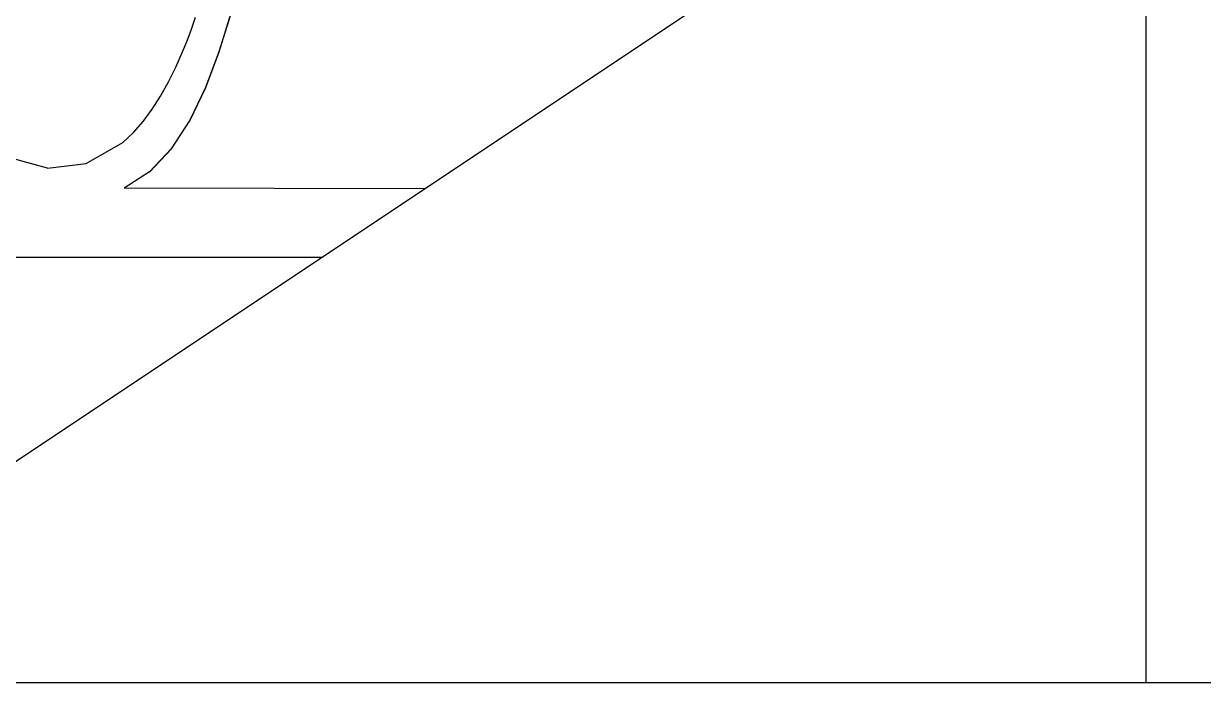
# Model space of a CAD drawing. Header units: inches. Extents: x -2812 to 9774, y -15726 to -746.
# Drawn here: x 3764.93 to 3779.46, y -9231.16 to -9223.05 of the extents above; entities that cross this region are included whole.
import ezdxf

# ---------------------------------------------------------------- set-up
doc = ezdxf.new("R2010")
doc.units = ezdxf.units.IN
doc.header["$LTSCALE"] = 17
doc.header["$MEASUREMENT"] = 0
doc.layers.add('OUTLINE', color=1, linetype='Continuous', lineweight=25)

msp = doc.modelspace()

# ---------------------------------------------------------------- linework, layer by layer
for p, q in [((3766.997, -9223.12), (3767.047, -9222.973)), ((3767.481, -9222.933), (3767.336, -9223.397)), ((3767.339, -9223.397), (3767.484, -9222.933)), ((3766.944, -9223.262), (3766.997, -9223.12)), ((3766.889, -9223.397), (3766.944, -9223.262)), ((3766.804, -9223.588), (3766.889, -9223.397)), ((3767.336, -9223.397), (3767.171, -9223.838)), ((3767.173, -9223.838), (3767.339, -9223.397)), ((3767.336, -9223.397), (3767.339, -9223.397)), ((3766.714, -9223.77), (3766.804, -9223.588)), ((3766.618, -9223.943), (3766.714, -9223.77)), ((3767.171, -9223.838), (3766.977, -9224.242)), ((3766.98, -9224.242), (3767.173, -9223.838)), ((3767.171, -9223.838), (3767.173, -9223.838)), ((3766.515, -9224.105), (3766.618, -9223.943)), ((3766.404, -9224.255), (3766.515, -9224.105)), ((3766.284, -9224.393), (3766.404, -9224.255)), ((3766.977, -9224.242), (3766.749, -9224.594)), ((3766.752, -9224.594), (3766.98, -9224.242)), ((3766.977, -9224.242), (3766.98, -9224.242)), ((3766.153, -9224.517), (3766.284, -9224.393)), ((3765.701, -9224.775), (3766.153, -9224.517)), ((3766.749, -9224.594), (3766.482, -9224.877)), ((3766.484, -9224.877), (3766.752, -9224.594)), ((3766.749, -9224.594), (3766.752, -9224.594)), ((3765.223, -9224.833), (3764.762, -9224.704)), ((3765.223, -9224.833), (3765.701, -9224.775)), ((3766.482, -9224.877), (3766.17, -9225.077)), ((3766.482, -9224.877), (3766.484, -9224.877)), ((3766.167, -9225.077), (3766.17, -9225.077)), ((3769.873, -9225.084), (3766.17, -9225.077)), ((3764.542, -9225.927), (3768.608, -9225.927))]:
    msp.add_line(p, q)
at = {"layer": 'OUTLINE'}
for p, q in [((3778.755, -9231.163), (3778.755, -9124.163)), ((3778.755, -9219.163), (3760.755, -9231.163)), ((3742.755, -9231.163), (3778.755, -9231.163)), ((3742.755, -9231.163), (3778.755, -9231.163)), ((3778.755, -9231.163), (3947.755, -9231.163))]:
    msp.add_line(p, q, dxfattribs=at)

doc.saveas('drawing.dxf')
